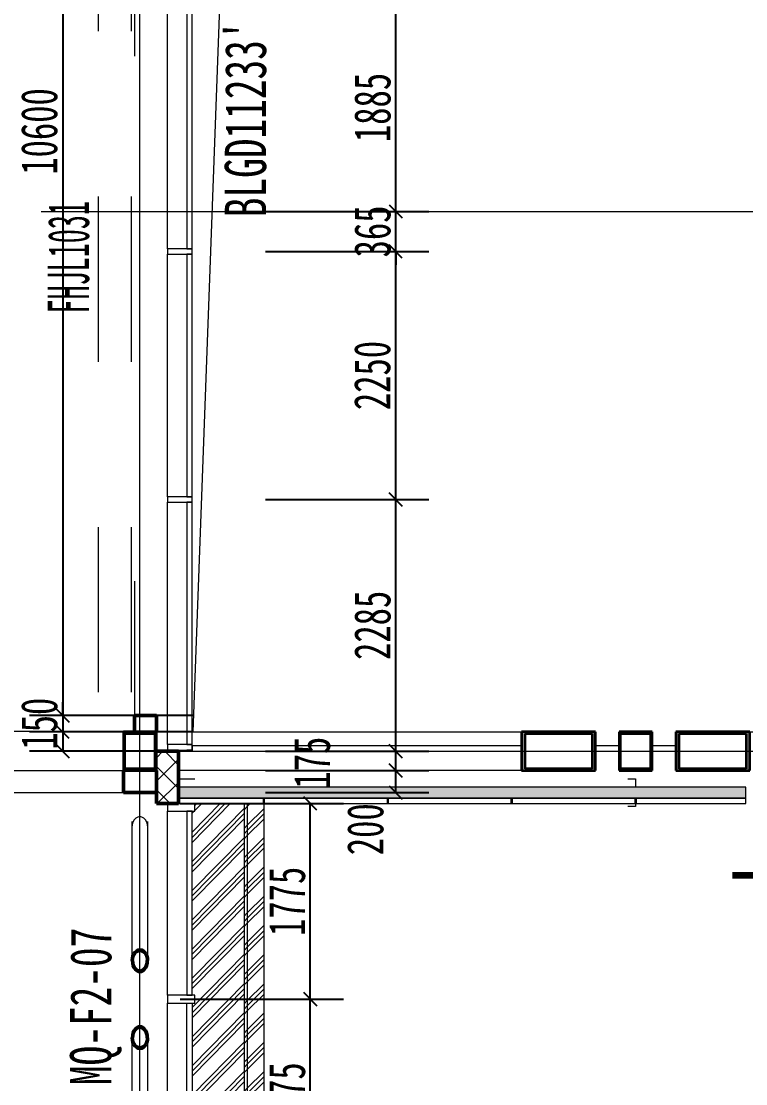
# Model space of a CAD drawing. Header units: millimetres. Extents: x 124696 to 347024, y 412631 to 564609.
# Drawn here: x 189094 to 195671, y 520834 to 530477 of the extents above; entities that cross this region are included whole.
import ezdxf

# ---------------------------------------------------------------- set-up
doc = ezdxf.new("R2010")
doc.units = ezdxf.units.MM
doc.header["$LTSCALE"] = 1500
doc.header["$MEASUREMENT"] = 0
for name, pattern in [('二层平面图$0$Aligning Line', [6.35, 3.175, -3.175]), ('二层平面图$0$IMPORT-216002', [3, 2, -1]), ('二层平面图$0$划线', [6.35, 3.175, -3.175]), ('二层平面图$0$划线 1mm', [2, 1, -1]), ('二层平面图$0$轴网线_12_3_3_3 mm', [21, 12, -3, 3, -3])]:
    doc.linetypes.add(name, pattern=pattern)
doc.layers.add('0-建筑底图', color=7, linetype='Continuous')
for name, color, linetype, lineweight in [('二层平面图$0$0-1', 7, 'Continuous', 5), ('二层平面图$0$A-DOOR', 51, 'Continuous', 9), ('二层平面图$0$A-DOOR-3', 51, '二层平面图$0$划线', 9), ('二层平面图$0$A-DOOR-4', 51, '二层平面图$0$划线 1mm', 9), ('二层平面图$0$A-DOOR-IDEN', 53, 'Continuous', 15), ('二层平面图$0$A-LINE', 7, 'Continuous', 9), ('二层平面图$0$A-LINE-1', 7, '二层平面图$0$IMPORT-216002', 9), ('二层平面图$0$A-LINE-4', 7, '二层平面图$0$Aligning Line', 100), ('二层平面图$0$A-WALL-1', 10, 'Continuous', 50), ('二层平面图$0$A-WALL-2', 170, 'Continuous', 20), ('二层平面图$0$A-WALL-CURT-PANEL-2', 7, 'Continuous', 9), ('二层平面图$0$A-WALL-CURT-PANEL-3', 140, 'Continuous', 9), ('二层平面图$0$A-WALL-CURT-STILE-2', 7, 'Continuous', 9), ('二层平面图$0$A-WALL-CURT-STILE-3', 7, 'Continuous', 9), ('二层平面图$0$ANNO-DIMS', 3, 'Continuous', 15), ('二层平面图$0$ANNO-DOTE-1', 10, '二层平面图$0$轴网线_12_3_3_3 mm', 15), ('二层平面图$0$FLOR-PATT', 99, 'Continuous', 9), ('二层平面图$0$S-BEAM', 4, 'Continuous', 9), ('二层平面图$0$S-BEAM-1', 7, 'Continuous', 9), ('二层平面图$0$S-BEAM-2', 130, 'Continuous', 35), ('二层平面图$0$S-COLU', 7, 'Continuous', 9), ('二层平面图$0$S-COLU-2', 130, 'Continuous', 35), ('二层平面图$0$WALL-1', 40, 'Continuous', 9), ('二层平面图$0$WALL-HATCH', 252, 'Continuous', 9), ('二层平面图$0$WALL-IDEN', 233, 'Continuous', 15)]:
    doc.layers.add(name, color=color, linetype=linetype, lineweight=lineweight)
doc.styles.add('二层平面图$0$黑体', font='simhei.ttf', dxfattribs={"width": 0.7, "height": 375})
doc.styles.add('二层平面图$0$黑体_5', font='simhei.ttf', dxfattribs={"width": 0.7, "height": 330})
doc.styles.add('二层平面图$0$黑体_6', font='simhei.ttf', dxfattribs={"width": 0.5, "height": 375})
doc.dimstyles.new('二层平面图$0$直线_2_2mm_黑体_引线_文字在上', dxfattribs={"dimscale": 304.8, "dimtxt": 412.811453, "dimasz": 0.393701, "dimexe": 0.984252, "dimexo": 0.0625, "dimgap": 0.147638, "dimtad": 1, "dimdec": 0, "dimzin": 0, "dimdsep": 46, "dimtxsty": '二层平面图$0$黑体_5', "dimblk1": '二层平面图$0$_Oblique', "dimblk2": '二层平面图$0$_Oblique', "dimsah": 1, "dimcen": 0.09, "dimazin": 0, "dimtfac": 1, "dimtdec": 4, "dimtix": 1, "dimtmove": 0, "dimatfit": 3, "dimfxl": 3.937008, "dimfxlon": 1, "dimtvp": 1, "dimtolj": 1, "dimtzin": 0, "dimarcsym": 2})
doc.dimstyles.new('二层平面图$0$直线_2_2mm_黑体_引线_文字在上_2', dxfattribs={"dimscale": 304.8, "dimtxt": 412.811453, "dimasz": 0.393701, "dimexe": 0.984252, "dimexo": 0.0625, "dimgap": 0.147638, "dimtad": 1, "dimdec": 0, "dimzin": 0, "dimdsep": 46, "dimtxsty": '二层平面图$0$黑体_5', "dimblk1": '二层平面图$0$_Oblique', "dimblk2": '二层平面图$0$_Oblique', "dimsah": 1, "dimcen": 0.09, "dimazin": 0, "dimtfac": 1, "dimtdec": 4, "dimtix": 1, "dimtmove": 2, "dimatfit": 3, "dimfxl": 3.937008, "dimfxlon": 1, "dimtvp": 1, "dimtolj": 1, "dimtzin": 0, "dimarcsym": 2})
pattern_1 = [(45, (0, 0), (-132.5825, 132.5825), []), (45, (46.88, 0), (0, 265.16504), []), (45, (-46.88, 0), (0, 265.16504), [])]

# ---------------------------------------------------------------- blocks, each defined once
blk = doc.blocks.new('二层平面图$0$S-梁-钢-箱形1 - _-300x350x14x14-V53-104-2F')
at = {"layer": '二层平面图$0$S-BEAM-1'}
h = blk.add_hatch(color=256, dxfattribs=at)
h.paths.add_polyline_path([(49135.4, 67325), (49135.4, 67675), (48464.6, 67675), (48464.6, 67325), (48619.8, 67325)])
h.paths.add_polyline_path([(48495.9, 67339), (48495.9, 67661), (49104.1, 67661), (49104.1, 67339), (48619.8, 67339)])
for p, q in [((45475, 67675), (48464.6, 67675)), ((48464.6, 67325), (45350, 67325))]:
    blk.add_line(p, q, dxfattribs=at)
at = {"layer": '二层平面图$0$S-BEAM-2'}
for p, q in [((49135.4, 67675), (48464.6, 67675)), ((48464.6, 67675), (48464.6, 67325)), ((48495.9, 67339), (48495.9, 67661)), ((48495.9, 67661), (49104.1, 67661)), ((49104.1, 67661), (49104.1, 67339)), ((49135.4, 67325), (49135.4, 67675)), ((48464.6, 67325), (49135.4, 67325)), ((49104.1, 67339), (48495.9, 67339))]:
    blk.add_line(p, q, dxfattribs=at)
blk = doc.blocks.new('二层平面图$0$S-梁-钢-箱形1 - _-300x350x14x14-V54-104-2F')
at = {"layer": '二层平面图$0$S-BEAM-1'}
h = blk.add_hatch(color=256, dxfattribs=at)
h.paths.add_polyline_path([(49864.6, 67325), (50535.4, 67325), (50535.4, 67675), (49864.6, 67675), (49864.6, 67488.6)])
h.paths.add_polyline_path([(50504.1, 67339), (49895.9, 67339), (49895.9, 67661), (50504.1, 67661)])
blk.add_line((50535.4, 67675), (50729.4, 67675), dxfattribs=at)
at = {"layer": '二层平面图$0$S-BEAM-2'}
for p, q in [((50535.4, 67675), (49864.6, 67675)), ((49864.6, 67675), (49864.6, 67325)), ((49895.9, 67339), (49895.9, 67661)), ((49895.9, 67661), (50504.1, 67661)), ((50504.1, 67661), (50504.1, 67339)), ((50535.4, 67325), (50535.4, 67675)), ((49864.6, 67325), (50535.4, 67325)), ((50504.1, 67339), (49895.9, 67339))]:
    blk.add_line(p, q, dxfattribs=at)
blk = doc.blocks.new('二层平面图$0$S-柱-钢-矩形管 - _-300x350x14x14-1974236-104-2F')
at = {"layer": '二层平面图$0$S-COLU'}
h = blk.add_hatch(color=256, dxfattribs=at)
h.paths.add_polyline_path([(-150, -175), (150, -175), (150, 175), (-150, 175), (-150, 148)])
h.paths.add_polyline_path([(-136, -161), (-136, 161), (136, 161), (136, -161)])
at = {"layer": '二层平面图$0$S-COLU-2'}
for p, q in [((150, 175), (-150, 175)), ((-150, 175), (-150, -175)), ((-136, -161), (-136, 161)), ((-136, 161), (136, 161)), ((136, 161), (136, -161)), ((150, -175), (150, 175)), ((-150, -175), (150, -175)), ((136, -161), (-136, -161))]:
    blk.add_line(p, q, dxfattribs=at)
blk = doc.blocks.new('二层平面图$0$S-梁-钢-圆管 - P-146x10-V74-104-2F')
at = {"layer": '二层平面图$0$S-BEAM-2'}
h = blk.add_hatch(color=256, dxfattribs=at)
h.paths.add_polyline_path([(45000, 64796.8), (45016.2, 64799.4), (45031.7, 64807), (45045.5, 64819.3), (45057.1, 64835.6), (45065.8, 64855.2), (45071.2, 64877), (45073, 64900), (45071.2, 64923), (45065.8, 64944.8), (45057.1, 64964.4), (45045.5, 64980.7), (45031.7, 64993), (45016.2, 65000.6), (45000, 65003.2), (44983.8, 65000.6), (44968.3, 64993), (44954.5, 64980.7), (44942.9, 64964.4), (44934.2, 64944.8), (44928.8, 64923), (44927, 64900), (44928.8, 64877), (44934.2, 64855.2), (44942.9, 64835.6), (44954.5, 64819.3), (44968.3, 64807), (44983.8, 64799.4)])
h.paths.add_polyline_path([(45000, 64810.9), (44986, 64813.1), (44972.7, 64819.7), (44960.7, 64830.3), (44950.7, 64844.4), (44943.2, 64861.3), (44938.6, 64880.2), (44937, 64900), (44938.6, 64919.8), (44943.2, 64938.7), (44950.7, 64955.6), (44960.7, 64969.7), (44972.7, 64980.3), (44986, 64986.9), (45000, 64989.1), (45014, 64986.9), (45027.3, 64980.3), (45039.3, 64969.7), (45049.3, 64955.6), (45056.8, 64938.7), (45061.4, 64919.8), (45063, 64900), (45061.4, 64880.2), (45056.8, 64861.3), (45049.3, 64844.4), (45039.3, 64830.3), (45027.3, 64819.7), (45014, 64813.1)])
at = {"layer": '二层平面图$0$S-BEAM-1'}
for p, q in [((44927, 64900), (44927, 63639.1)), ((45073, 63639.1), (45073, 64900))]:
    blk.add_line(p, q, dxfattribs=at)
at = {"layer": '二层平面图$0$S-BEAM-2', "flags": 128}
for points in [[(45073, 64900), (45071.2, 64923), (45065.8, 64944.8), (45057.1, 64964.4), (45045.5, 64980.7), (45031.7, 64993), (45016.2, 65000.6), (45000, 65003.2), (44983.8, 65000.6), (44968.3, 64993), (44954.5, 64980.7), (44942.9, 64964.4), (44934.2, 64944.8), (44928.8, 64923), (44927, 64900)], [(45073, 64900), (45071.2, 64877), (45065.8, 64855.2), (45057.1, 64835.6), (45045.5, 64819.3), (45031.7, 64807), (45016.2, 64799.4), (45000, 64796.8), (44983.8, 64799.4), (44968.3, 64807), (44954.5, 64819.3), (44942.9, 64835.6), (44934.2, 64855.2), (44928.8, 64877), (44927, 64900)], [(45063, 64900), (45061.4, 64919.8), (45056.8, 64938.7), (45049.3, 64955.6), (45039.3, 64969.7), (45027.3, 64980.3), (45014, 64986.9), (45000, 64989.1), (44986, 64986.9), (44972.7, 64980.3), (44960.7, 64969.7), (44950.7, 64955.6), (44943.2, 64938.7), (44938.6, 64919.8), (44937, 64900)], [(45063, 64900), (45061.4, 64880.2), (45056.8, 64861.3), (45049.3, 64844.4), (45039.3, 64830.3), (45027.3, 64819.7), (45014, 64813.1), (45000, 64810.9), (44986, 64813.1), (44972.7, 64819.7), (44960.7, 64830.3), (44950.7, 64844.4), (44943.2, 64861.3), (44938.6, 64880.2), (44937, 64900)]]:
    blk.add_lwpolyline(points, dxfattribs=at)
blk = doc.blocks.new('二层平面图$0$S-梁-钢-圆管 - P-146x10-V75-104-2F')
at = {"layer": '二层平面图$0$S-BEAM-2'}
h = blk.add_hatch(color=256, dxfattribs=at)
h.paths.add_polyline_path([(45000, 65496.8), (45016.2, 65499.4), (45031.7, 65507), (45045.5, 65519.3), (45057.1, 65535.6), (45065.8, 65555.2), (45071.2, 65577), (45072.8, 65602.3), (45071.2, 65623), (45065.8, 65644.8), (45057.1, 65664.4), (45045.5, 65680.7), (45031.7, 65693), (45016.2, 65700.6), (45000, 65703.2), (44983.8, 65700.6), (44968.3, 65693), (44954.5, 65680.7), (44942.9, 65664.4), (44934.2, 65644.8), (44928.8, 65623), (44927, 65600), (44928.8, 65577), (44934.2, 65555.2), (44942.9, 65535.6), (44954.5, 65519.3), (44968.3, 65507), (44983.8, 65499.4)])
h.paths.add_polyline_path([(45000, 65510.9), (44986, 65513.1), (44972.7, 65519.7), (44960.7, 65530.3), (44950.7, 65544.4), (44943.2, 65561.3), (44938.6, 65580.2), (44937.2, 65602.3), (44938.6, 65619.8), (44943.2, 65638.7), (44950.7, 65655.6), (44960.7, 65669.7), (44972.7, 65680.3), (44986, 65686.9), (45000, 65689.1), (45014, 65686.9), (45027.3, 65680.3), (45039.3, 65669.7), (45049.3, 65655.6), (45056.8, 65638.7), (45061.4, 65619.8), (45063, 65600), (45061.4, 65580.2), (45056.8, 65561.3), (45049.3, 65544.4), (45039.3, 65530.3), (45027.3, 65519.7), (45014, 65513.1)])
at = {"layer": '二层平面图$0$S-BEAM-1'}
for p, q in [((44927, 66860.9), (44927, 65600)), ((45073, 65600), (45073, 66860.9))]:
    blk.add_line(p, q, dxfattribs=at)
at = {"layer": '二层平面图$0$S-BEAM-2', "flags": 128}
for points in [[(44927, 65600), (44928.8, 65623), (44934.2, 65644.8), (44942.9, 65664.4), (44954.5, 65680.7), (44968.3, 65693), (44983.8, 65700.6), (45000, 65703.2), (45016.2, 65700.6), (45031.7, 65693), (45045.5, 65680.7), (45057.1, 65664.4), (45065.8, 65644.8), (45071.2, 65623), (45073, 65600)], [(44937, 65600), (44938.6, 65619.8), (44943.2, 65638.7), (44950.7, 65655.6), (44960.7, 65669.7), (44972.7, 65680.3), (44986, 65686.9), (45000, 65689.1), (45014, 65686.9), (45027.3, 65680.3), (45039.3, 65669.7), (45049.3, 65655.6), (45056.8, 65638.7), (45061.4, 65619.8), (45063, 65600)], [(44927, 65600), (44928.8, 65577), (44934.2, 65555.2), (44942.9, 65535.6), (44954.5, 65519.3), (44968.3, 65507), (44983.8, 65499.4), (45000, 65496.8), (45016.2, 65499.4), (45031.7, 65507), (45045.5, 65519.3), (45057.1, 65535.6), (45065.8, 65555.2), (45071.2, 65577), (45073, 65600)], [(44937, 65600), (44938.6, 65580.2), (44943.2, 65561.3), (44950.7, 65544.4), (44960.7, 65530.3), (44972.7, 65519.7), (44986, 65513.1), (45000, 65510.9), (45014, 65513.1), (45027.3, 65519.7), (45039.3, 65530.3), (45049.3, 65544.4), (45056.8, 65561.3), (45061.4, 65580.2), (45063, 65600)]]:
    blk.add_lwpolyline(points, dxfattribs=at)
blk = doc.blocks.new('二层平面图$0$SHS-Structure-Center_rvt-1-104-2F')
at = {"layer": '二层平面图$0$S-BEAM'}
for name in ['二层平面图$0$S-梁-钢-箱形1 - _-300x350x14x14-V53-104-2F', '二层平面图$0$S-梁-钢-箱形1 - _-300x350x14x14-V54-104-2F', '二层平面图$0$S-梁-钢-圆管 - P-146x10-V75-104-2F', '二层平面图$0$S-梁-钢-圆管 - P-146x10-V74-104-2F']:
    blk.add_blockref(name, (0, 0), dxfattribs=at)
at = {"layer": '二层平面图$0$S-COLU'}
for p in [(45000, 67500), (49500, 67500)]:
    blk.add_blockref('二层平面图$0$S-柱-钢-矩形管 - _-300x350x14x14-1974236-104-2F', p, dxfattribs=at)
blk = doc.blocks.new('二层平面图$0$楼板 斜檐口 - 楼板 斜檐口-3571289-104-2F')
at = {"layer": '二层平面图$0$FLOR-PATT'}
h = blk.add_hatch(dxfattribs=at)
h.set_pattern_fill('FP_94', color=256, style=0, pattern_type=2)
h.set_pattern_definition([(45.634, (1928.76, 0), (-129.6791, 132.58266), []), (45.634, (1974.6, 0), (0.0011, 265.16503), []), (45.634, (1882.9, 0), (0.0011, 265.16503), [])])
h.paths.add_polyline_path([(45945, 63475), (45945, 67025), (45500, 67025), (45500, 66955), (45475, 66955), (45475, 65285), (45500, 65285), (45500, 65215), (45475, 65215), (45475, 63545), (45500, 63545), (45500, 63475), (45858.6, 63475)])
h = blk.add_hatch(dxfattribs=at)
h.set_pattern_fill('FP_47', color=256, style=0, pattern_type=2)
h.set_pattern_definition(pattern_1)
h.paths.add_polyline_path([(45945, 63475), (45975, 63475), (45975, 67025), (45945, 67025), (45945, 63715.9)])
h = blk.add_hatch(dxfattribs=at)
h.set_pattern_fill('FP_47', color=256, style=0, pattern_type=2)
h.set_pattern_definition(pattern_1)
h.paths.add_polyline_path([(45975, 63475), (46125, 63475), (46125, 67025), (45975, 67025), (45975, 63715.9)])
at = {"layer": '二层平面图$0$A-LINE'}
for p, q in [((45945, 67025), (45945, 63475)), ((45975, 67025), (45975, 63475)), ((46125, 67025), (46125, 63475))]:
    blk.add_line(p, q, dxfattribs=at)
blk = doc.blocks.new('二层平面图$0$系统嵌板 - 00S-玻璃-12648791-104-2F')
at = {"layer": '二层平面图$0$A-WALL-CURT-PANEL-3'}
for p, q in [((5, 0), (-5, 0)), ((-5, 0), (-5, -50)), ((5, -50), (5, 0)), ((-5, -50), (5, -50))]:
    blk.add_line(p, q, dxfattribs=at)
blk = doc.blocks.new('二层平面图$0$系统嵌板 - 00S-玻璃-12648530-104-2F')
at = {"layer": '二层平面图$0$A-WALL-CURT-PANEL-3'}
for p, q in [((1100, 0), (-1100, 0)), ((-1100, 0), (-1100, -50)), ((1100, -50), (1100, 0)), ((-1100, -50), (1100, -50))]:
    blk.add_line(p, q, dxfattribs=at)
blk = doc.blocks.new('二层平面图$0$矩形竖梃 - 幕墙龙骨_50_225_隐框-V126-104-2F')
at = {"layer": '二层平面图$0$A-WALL-CURT-STILE-2'}
blk.add_line((45250, 74310), (45250, 76510), dxfattribs=at)
blk = doc.blocks.new('二层平面图$0$矩形竖梃 - 幕墙龙骨_50_225_隐框-12648382-104-2F')
at = {"layer": '二层平面图$0$A-WALL-CURT-STILE-3'}
for p, q in [((-25, 225), (25, 225)), ((-25, 0), (-25, 225)), ((25, 225), (25, 0)), ((25, 0), (-25, 0))]:
    blk.add_line(p, q, dxfattribs=at)
blk = doc.blocks.new('二层平面图$0$矩形竖梃 - 幕墙龙骨_70_250-11870956-104-2F')
at = {"layer": '二层平面图$0$A-WALL-CURT-STILE-3'}
for p, q in [((0, 225), (-70, 225)), ((-70, 225), (-70, -25)), ((0, -25), (0, 225)), ((-70, -25), (0, -25))]:
    blk.add_line(p, q, dxfattribs=at)
blk = doc.blocks.new('二层平面图$0$A-侧装双轨防火卷帘 - FHJL1031-11789687-104-2F')
at = {"layer": '二层平面图$0$A-DOOR-3'}
for p, q in [((-5445, -100), (5445, -100)), ((5445, -100), (5445, -1200))]:
    blk.add_line(p, q, dxfattribs=at)
at = {"layer": '二层平面图$0$A-DOOR-4'}
for p, q in [((-5410, -130), (5410, -130)), ((-5410, -430), (5410, -430))]:
    blk.add_line(p, q, dxfattribs=at)
blk = doc.blocks.new('二层平面图$0$矩形竖梃 - 幕墙龙骨_70_250-13027972-104-2F')
at = {"layer": '二层平面图$0$A-WALL-CURT-STILE-2'}
for p, q in [((49430, 35750), (49500, 35750)), ((49500, 35750), (49500, 35675)), ((49500, 35500), (49430, 35500)), ((49500, 35525), (49500, 35500))]:
    blk.add_line(p, q, dxfattribs=at)
blk = doc.blocks.new('二层平面图$0$系统嵌板 - 白色艾特板-12476914-104-2F')
at = {"layer": '二层平面图$0$A-WALL-CURT-PANEL-3'}
for p, q in [((435.5, 50), (-335.5, 50)), ((-335.5, 50), (-335.5, 0)), ((-335.5, 0), (435.5, 0)), ((435.5, 0), (435.5, 50))]:
    blk.add_line(p, q, dxfattribs=at)
blk = doc.blocks.new('二层平面图$0$系统嵌板 - 白色艾特板-11633968-104-2F')
at = {"layer": '二层平面图$0$A-WALL-CURT-PANEL-3'}
for p, q in [((558.5, 50), (-558.5, 50)), ((-558.5, 50), (-558.5, 0)), ((-558.5, 0), (558.5, 0)), ((558.5, 0), (558.5, 50))]:
    blk.add_line(p, q, dxfattribs=at)
blk = doc.blocks.new('二层平面图$0$系统嵌板 - 白色艾特板-11633969-104-2F')
at = {"layer": '二层平面图$0$A-WALL-CURT-PANEL-3'}
for p, q in [((558.5, 50), (-558.5, 50)), ((-558.5, 50), (-558.5, 0)), ((-558.5, 0), (558.5, 0)), ((558.5, 0), (558.5, 50))]:
    blk.add_line(p, q, dxfattribs=at)
blk = doc.blocks.new('二层平面图$0$系统嵌板 - 白色艾特板-11633970-104-2F')
at = {"layer": '二层平面图$0$A-WALL-CURT-PANEL-3'}
for p, q in [((558.5, 50), (-558.5, 50)), ((-558.5, 50), (-558.5, 0)), ((-558.5, 0), (558.5, 0)), ((558.5, 0), (558.5, 50))]:
    blk.add_line(p, q, dxfattribs=at)
blk = doc.blocks.new('二层平面图$0$系统嵌板 - 白色艾特板-11633971-104-2F')
at = {"layer": '二层平面图$0$A-WALL-CURT-PANEL-3'}
for p, q in [((437, 50), (-558.5, 50)), ((-558.5, 50), (-558.5, 0)), ((-558.5, 0), (437, 0)), ((437, 0), (437, 50))]:
    blk.add_line(p, q, dxfattribs=at)
blk = doc.blocks.new('二层平面图$0$矩形竖梃 - 8 x 50 mm 蜂窝铝板幕墙开缝-11491675-104-2F')
at = {"layer": '二层平面图$0$A-WALL-CURT-STILE-3'}
for p, q in [((-4, 0), (4, 0)), ((-4, -50), (-4, 0)), ((4, 0), (4, -50)), ((4, -50), (-4, -50))]:
    blk.add_line(p, q, dxfattribs=at)
blk = doc.blocks.new('二层平面图$0$矩形竖梃 - 8 x 50 mm 蜂窝铝板幕墙开缝-11491676-104-2F')
at = {"layer": '二层平面图$0$A-WALL-CURT-STILE-3'}
for p, q in [((-4, 0), (4, 0)), ((-4, -50), (-4, 0)), ((4, 0), (4, -50)), ((4, -50), (-4, -50))]:
    blk.add_line(p, q, dxfattribs=at)
blk = doc.blocks.new('二层平面图$0$矩形竖梃 - 8 x 50 mm 蜂窝铝板幕墙开缝-11491671-104-2F')
at = {"layer": '二层平面图$0$A-WALL-CURT-STILE-3'}
for p, q in [((-4, 0), (4, 0)), ((-4, -50), (-4, 0)), ((4, 0), (4, -50)), ((4, -50), (-4, -50))]:
    blk.add_line(p, q, dxfattribs=at)
blk = doc.blocks.new('二层平面图$0$矩形竖梃 - 8 x 50 mm 蜂窝铝板幕墙开缝-11491672-104-2F')
at = {"layer": '二层平面图$0$A-WALL-CURT-STILE-3'}
for p, q in [((-4, 0), (4, 0)), ((-4, -50), (-4, 0)), ((4, 0), (4, -50)), ((4, -50), (-4, -50))]:
    blk.add_line(p, q, dxfattribs=at)
blk = doc.blocks.new('二层平面图$0$系统嵌板 - 00S-玻璃-12648772-104-2F')
at = {"layer": '二层平面图$0$A-WALL-CURT-PANEL-3'}
for p, q in [((835, 0), (-835, 0)), ((-835, 0), (-835, -50)), ((835, -50), (835, 0)), ((-835, -50), (835, -50))]:
    blk.add_line(p, q, dxfattribs=at)
blk = doc.blocks.new('二层平面图$0$系统嵌板 - 00S-玻璃-V665-104-2F')
at = {"layer": '二层平面图$0$A-WALL-CURT-PANEL-3'}
for p, q in [((-835, 0), (835, 0)), ((-835, -50), (-835, 0)), ((835, -50), (-835, -50)), ((835, -50), (835, 0))]:
    blk.add_line(p, q, dxfattribs=at)
blk = doc.blocks.new('二层平面图$0$矩形竖梃 - 幕墙龙骨_20_225_隐框-13172637-104-2F')
at = {"layer": '二层平面图$0$A-WALL-CURT-STILE-2'}
blk.add_line((45250, 65285), (45250, 66955), dxfattribs=at)
blk = doc.blocks.new('二层平面图$0$矩形竖梃 - 幕墙龙骨_70_250-12692677-104-2F')
at = {"layer": '二层平面图$0$A-WALL-CURT-STILE-3'}
for p, q in [((-35, 225), (35, 225)), ((-35, -25), (-35, 225)), ((35, 225), (35, -25)), ((35, -25), (-35, -25))]:
    blk.add_line(p, q, dxfattribs=at)
blk = doc.blocks.new('二层平面图$0$内嵌石膏板幕墙 - D-12263673-104-2F')
at = {"layer": '二层平面图$0$WALL-1'}
for p, q in [((48464.6, 67550), (45475, 67550)), ((45475, 67550), (45475, 67500)), ((48464.6, 67500), (48464.6, 67550)), ((49350, 67550), (49135.4, 67550)), ((49135.4, 67550), (49135.4, 67500)), ((49864.6, 67550), (49650, 67550)), ((49864.6, 67500), (49864.6, 67550)), ((45475, 67500), (48464.6, 67500)), ((49135.4, 67500), (49350, 67500)), ((49650, 67500), (49864.6, 67500))]:
    blk.add_line(p, q, dxfattribs=at)
blk = doc.blocks.new('二层平面图$0$矩形竖梃 - 幕墙龙骨_70_250-13027976-104-2F')
at = {"layer": '二层平面图$0$A-WALL-CURT-STILE-2'}
for p in [(45350, 67250), (45360, 67175)]:
    blk.add_line(p, (45360, 67250), dxfattribs=at)
blk = doc.blocks.new('二层平面图$0$矩形竖梃 - 幕墙龙骨_70_250-13027977-104-2F')
at = {"layer": '二层平面图$0$A-WALL-CURT-STILE-2'}
for q in [(45500, 67250), (45360, 67175)]:
    blk.add_line((45360, 67250), q, dxfattribs=at)
blk = doc.blocks.new('二层平面图$0$矩形竖梃 - 幕墙龙骨_50_225_隐框-12648790-104-2F')
at = {"layer": '二层平面图$0$A-WALL-CURT-STILE-2'}
for p, q in [((45250, 67500), (45250, 67510)), ((45425, 67500), (45350, 67500))]:
    blk.add_line(p, q, dxfattribs=at)
blk = doc.blocks.new('二层平面图$0$_Oblique')
at = {"color": 0, "linetype": 'ByBlock', "lineweight": -2}
blk.add_line((-0.5, -0.5), (0.5, 0.5), dxfattribs=at)
blk = doc.blocks.new('*D2541')
at = {"layer": '二层平面图$0$ANNO-DIMS', "color": 0, "lineweight": -2, "transparency": 16777216}
for p, q in [((45365.9, 65250), (46846.8, 65250)), ((46546.8, 63475), (46546.8, 65250)), ((45365.9, 63475), (46846.8, 63475))]:
    blk.add_line(p, q, dxfattribs=at)
at = {"layer": '二层平面图$0$ANNO-DIMS', "color": 0, "lineweight": -2, "transparency": 16777216, "xscale": 120, "yscale": 120, "zscale": 120}
for p, rotation in [((46546.8, 65250), 90), ((46546.8, 63475), 270)]:
    blk.add_blockref('二层平面图$0$_Oblique', p, dxfattribs=dict(at, rotation=rotation))
at = {"layer": '二层平面图$0$ANNO-DIMS', "color": 0, "transparency": 16777216, "insert": (46336.8, 64362.5), "char_height": 330, "width": 806.422, "attachment_point": 5, "rotation": 90, "style": '二层平面图$0$黑体_5'}
blk.add_mtext('\\A1;1775', dxfattribs=at)
blk = doc.blocks.new('*D2569')
at = {"layer": '二层平面图$0$ANNO-DIMS', "color": 0, "lineweight": -2, "transparency": 16777216}
for p, q in [((45365.9, 67025), (46846.8, 67025)), ((46546.8, 65250), (46546.8, 67025)), ((45365.9, 65250), (46846.8, 65250))]:
    blk.add_line(p, q, dxfattribs=at)
at = {"layer": '二层平面图$0$ANNO-DIMS', "color": 0, "lineweight": -2, "transparency": 16777216, "xscale": 120, "yscale": 120, "zscale": 120}
for p, rotation in [((46546.8, 67025), 90), ((46546.8, 65250), 270)]:
    blk.add_blockref('二层平面图$0$_Oblique', p, dxfattribs=dict(at, rotation=rotation))
at = {"layer": '二层平面图$0$ANNO-DIMS', "color": 0, "transparency": 16777216, "insert": (46336.8, 66137.5), "char_height": 330, "width": 806.422, "attachment_point": 5, "rotation": 90, "style": '二层平面图$0$黑体_5'}
blk.add_mtext('\\A1;1775', dxfattribs=at)
blk = doc.blocks.new('*D2570')
at = {"layer": '二层平面图$0$ANNO-DIMS', "color": 0, "lineweight": -2, "transparency": 16777216}
for p, q in [((46141, 67325), (47621.9, 67325)), ((47321.9, 67125), (47321.9, 67325)), ((46141, 67125), (47621.9, 67125))]:
    blk.add_line(p, q, dxfattribs=at)
at = {"layer": '二层平面图$0$ANNO-DIMS', "color": 0, "lineweight": -2, "transparency": 16777216, "xscale": 120, "yscale": 120, "zscale": 120}
for p, rotation in [((47321.9, 67325), 90), ((47321.9, 67125), 270)]:
    blk.add_blockref('二层平面图$0$_Oblique', p, dxfattribs=dict(at, rotation=rotation))
at = {"layer": '二层平面图$0$ANNO-DIMS', "color": 0, "transparency": 16777216, "insert": (46879.7, 66556.4), "char_height": 330, "width": 604.817, "attachment_point": 1, "rotation": 90, "line_spacing_factor": 0.872751, "style": '二层平面图$0$黑体_5'}
blk.add_mtext('\\A1;200', dxfattribs=at)
blk = doc.blocks.new('*D2571')
at = {"layer": '二层平面图$0$ANNO-DIMS', "color": 0, "lineweight": -2, "transparency": 16777216}
for p, q in [((46141, 67500), (47621.9, 67500)), ((47321.9, 67325), (47321.9, 67500)), ((46141, 67325), (47621.9, 67325))]:
    blk.add_line(p, q, dxfattribs=at)
at = {"layer": '二层平面图$0$ANNO-DIMS', "color": 0, "lineweight": -2, "transparency": 16777216, "xscale": 120, "yscale": 120, "zscale": 120}
for p, rotation in [((47321.9, 67500), 90), ((47321.9, 67325), 270)]:
    blk.add_blockref('二层平面图$0$_Oblique', p, dxfattribs=dict(at, rotation=rotation))
at = {"layer": '二层平面图$0$ANNO-DIMS', "color": 0, "transparency": 16777216, "insert": (46396, 67160.5), "char_height": 330, "width": 604.817, "attachment_point": 1, "rotation": 90, "line_spacing_factor": 0.872751, "style": '二层平面图$0$黑体_5'}
blk.add_mtext('\\A1;175', dxfattribs=at)
blk = doc.blocks.new('*D2572')
at = {"layer": '二层平面图$0$ANNO-DIMS', "color": 0, "lineweight": -2, "transparency": 16777216}
for p, q in [((46141, 69785), (47621.9, 69785)), ((47321.9, 67500), (47321.9, 69785)), ((46141, 67500), (47621.9, 67500))]:
    blk.add_line(p, q, dxfattribs=at)
at = {"layer": '二层平面图$0$ANNO-DIMS', "color": 0, "lineweight": -2, "transparency": 16777216, "xscale": 120, "yscale": 120, "zscale": 120}
for p, rotation in [((47321.9, 69785), 90), ((47321.9, 67500), 270)]:
    blk.add_blockref('二层平面图$0$_Oblique', p, dxfattribs=dict(at, rotation=rotation))
at = {"layer": '二层平面图$0$ANNO-DIMS', "color": 0, "transparency": 16777216, "insert": (47111.9, 68642.5), "char_height": 330, "width": 806.422, "attachment_point": 5, "rotation": 90, "style": '二层平面图$0$黑体_5'}
blk.add_mtext('\\A1;2285', dxfattribs=at)
blk = doc.blocks.new('*D2573')
at = {"layer": '二层平面图$0$ANNO-DIMS', "color": 0, "lineweight": -2, "transparency": 16777216}
for p, q in [((46141, 72035), (47621.9, 72035)), ((47321.9, 69785), (47321.9, 72035)), ((46141, 69785), (47621.9, 69785))]:
    blk.add_line(p, q, dxfattribs=at)
at = {"layer": '二层平面图$0$ANNO-DIMS', "color": 0, "lineweight": -2, "transparency": 16777216, "xscale": 120, "yscale": 120, "zscale": 120}
for p, rotation in [((47321.9, 72035), 90), ((47321.9, 69785), 270)]:
    blk.add_blockref('二层平面图$0$_Oblique', p, dxfattribs=dict(at, rotation=rotation))
at = {"layer": '二层平面图$0$ANNO-DIMS', "color": 0, "transparency": 16777216, "insert": (47110.1, 70910), "char_height": 330, "width": 806.422, "attachment_point": 5, "rotation": 90, "style": '二层平面图$0$黑体_5'}
blk.add_mtext('\\A1;2250', dxfattribs=at)
blk = doc.blocks.new('*D2574')
at = {"layer": '二层平面图$0$ANNO-DIMS', "color": 0, "lineweight": -2, "transparency": 16777216}
for p, q in [((47321.9, 72400), (47321.9, 72520)), ((46141, 72400), (47621.9, 72400)), ((47321.9, 72035), (47321.9, 72400)), ((46141, 72035), (47621.9, 72035)), ((47321.9, 72035), (47321.9, 71915))]:
    blk.add_line(p, q, dxfattribs=at)
at = {"layer": '二层平面图$0$ANNO-DIMS', "color": 0, "lineweight": -2, "transparency": 16777216, "xscale": 120, "yscale": 120, "zscale": 120}
for p, rotation in [((47321.9, 72400), 270), ((47321.9, 72035), 90)]:
    blk.add_blockref('二层平面图$0$_Oblique', p, dxfattribs=dict(at, rotation=rotation))
at = {"layer": '二层平面图$0$ANNO-DIMS', "color": 0, "transparency": 16777216, "insert": (47111.9, 72217.5), "char_height": 330, "width": 604.817, "attachment_point": 5, "rotation": 90, "style": '二层平面图$0$黑体_5'}
blk.add_mtext('\\A1;365', dxfattribs=at)
blk = doc.blocks.new('*D2575')
at = {"layer": '二层平面图$0$ANNO-DIMS', "color": 0, "lineweight": -2, "transparency": 16777216}
for p, q in [((46141, 74285), (47621.9, 74285)), ((47321.9, 72400), (47321.9, 74285)), ((46141, 72400), (47621.9, 72400))]:
    blk.add_line(p, q, dxfattribs=at)
at = {"layer": '二层平面图$0$ANNO-DIMS', "color": 0, "lineweight": -2, "transparency": 16777216, "xscale": 120, "yscale": 120, "zscale": 120}
for p, rotation in [((47321.9, 74285), 90), ((47321.9, 72400), 270)]:
    blk.add_blockref('二层平面图$0$_Oblique', p, dxfattribs=dict(at, rotation=rotation))
at = {"layer": '二层平面图$0$ANNO-DIMS', "color": 0, "transparency": 16777216, "insert": (47111.9, 73342.5), "char_height": 330, "width": 806.422, "attachment_point": 5, "rotation": 90, "style": '二层平面图$0$黑体_5'}
blk.add_mtext('\\A1;1885', dxfattribs=at)
blk = doc.blocks.new('*D2528')
at = {"layer": '二层平面图$0$ANNO-DIMS', "color": 0, "lineweight": -2, "transparency": 16777216}
for p, q in [((45479.9, 78425), (43998.9, 78425)), ((44298.9, 78425), (44298.9, 67825)), ((45479.9, 67825), (43998.9, 67825))]:
    blk.add_line(p, q, dxfattribs=at)
at = {"layer": '二层平面图$0$ANNO-DIMS', "color": 0, "lineweight": -2, "transparency": 16777216, "xscale": 120, "yscale": 120, "zscale": 120}
for p, rotation in [((44298.9, 78425), 90), ((44298.9, 67825), 270)]:
    blk.add_blockref('二层平面图$0$_Oblique', p, dxfattribs=dict(at, rotation=rotation))
at = {"layer": '二层平面图$0$ANNO-DIMS', "color": 0, "transparency": 16777216, "insert": (44087.1, 73125), "char_height": 330, "width": 1008.028, "attachment_point": 5, "rotation": 90, "style": '二层平面图$0$黑体_5'}
blk.add_mtext('\\A1;10600', dxfattribs=at)
blk = doc.blocks.new('*D2529')
at = {"layer": '二层平面图$0$ANNO-DIMS', "color": 0, "lineweight": -2, "transparency": 16777216}
for p, q in [((44298.9, 67825), (44298.9, 67945)), ((45479.9, 67825), (43998.9, 67825)), ((44298.9, 67825), (44298.9, 67675)), ((45479.9, 67675), (43998.9, 67675)), ((44298.9, 67675), (44298.9, 67555))]:
    blk.add_line(p, q, dxfattribs=at)
at = {"layer": '二层平面图$0$ANNO-DIMS', "color": 0, "lineweight": -2, "transparency": 16777216, "xscale": 120, "yscale": 120, "zscale": 120}
for p, rotation in [((44298.9, 67825), 270), ((44298.9, 67675), 90)]:
    blk.add_blockref('二层平面图$0$_Oblique', p, dxfattribs=dict(at, rotation=rotation))
at = {"layer": '二层平面图$0$ANNO-DIMS', "color": 0, "transparency": 16777216, "insert": (44087.1, 67750), "char_height": 330, "width": 604.817, "attachment_point": 5, "rotation": 90, "style": '二层平面图$0$黑体_5'}
blk.add_mtext('\\A1;150', dxfattribs=at)
blk = doc.blocks.new('*D2530')
at = {"layer": '二层平面图$0$ANNO-DIMS', "color": 0, "lineweight": -2, "transparency": 16777216}
for p, q in [((45479.9, 67675), (43998.9, 67675)), ((44298.9, 67675), (44298.9, 67500)), ((45479.9, 67500), (43998.9, 67500))]:
    blk.add_line(p, q, dxfattribs=at)
at = {"layer": '二层平面图$0$ANNO-DIMS', "color": 0, "lineweight": -2, "transparency": 16777216, "xscale": 120, "yscale": 120, "zscale": 120}
for p, rotation in [((44298.9, 67675), 90), ((44298.9, 67500), 270)]:
    blk.add_blockref('二层平面图$0$_Oblique', p, dxfattribs=dict(at, rotation=rotation))
at = {"layer": '二层平面图$0$ANNO-DIMS', "color": 0, "transparency": 16777216, "insert": (43405.6, 67198.3), "char_height": 330, "width": 604.817, "attachment_point": 1, "rotation": 90, "line_spacing_factor": 0.872751, "style": '二层平面图$0$黑体_5'}
blk.add_mtext('\\A1;175', dxfattribs=at)
blk = doc.blocks.new('二层平面图')
at = {"layer": '二层平面图$0$WALL-HATCH'}
h = blk.add_hatch(dxfattribs=at)
h.set_pattern_fill('FP_1', color=8, style=0, pattern_type=2)
h.set_pattern_definition([(45, (0, 0), (-106.06602, 106.06602), []), (135, (0, 0), (-106.06602, -106.06602), [])])
h.paths.add_polyline_path([(45150, 67025), (45350, 67025), (45350, 67500), (45150, 67500), (45150, 67325)])
h = blk.add_hatch(dxfattribs=at)
h.set_pattern_fill('FP_126', color=8, angle=-113.578, style=0, pattern_type=2)
h.set_pattern_definition([(66.422, (31550.445, 67082.62), (0.21196, 152.88676), [26.213, -13.882, 69.19, -13.882, -42.855]), (66.422, (31550.445, 67082.62), (0.21196, 152.88676), [-123.167, 26.213, -16.642]), (113.58, (31510.526, 67082.62), (-66.51436, 0.00144), [26.213, -13.882, 69.26, -13.882, -42.855]), (113.58, (31510.526, 67082.62), (-66.51436, 0.00144), [-123.237, 26.213, -16.642]), (360, (31510.53, 67082.62), (8e-12, 152.4), [39.907, -26.604]), (360, (31543.78, 67219.78), (8e-12, 152.4), [39.907, -26.604]), (90, (31500, 67106.74), (-66.513, 4e-12), [12.722, -139.678]), (90, (31533.26, 67182.94), (-66.513, 4e-12), [12.722, -139.678]), (90, (31560.96, 67106.74), (-66.513, 4e-12), [12.722, -139.678]), (90, (31594.22, 67182.94), (-66.513, 4e-12), [12.722, -139.678])])
h.paths.add_polyline_path([(50000.4, 67075), (50499.5, 67075), (50499.5, 67175), (45350, 67175), (45350, 67075), (49310.1, 67075)])
h.paths.add_polyline_path([(26525, 67075), (26525, 67175), (12513.9, 67175), (12513.9, 67075), (25149.3, 67075)])
at = {"layer": '二层平面图$0$A-LINE', "color": 8}
blk.add_line((46027.4, 82583.7), (45478.9, 67675), dxfattribs=at)
blk.add_ellipse((45000, 66806.5), major_axis=(0, 100), ratio=0.725, start_param=4.712389, end_param=7.853982, dxfattribs=at)
at = {"layer": '二层平面图$0$A-LINE-1', "color": 8}
for p, q in [((42605, 67325), (44850, 67325)), ((42605, 67125), (44850, 67125))]:
    blk.add_line(p, q, dxfattribs=at)
at = {"layer": '二层平面图$0$A-LINE-4', "color": 8}
blk.add_line((50380, 66375), (59640, 66375), dxfattribs=at)
at = {"layer": '二层平面图$0$A-WALL-1', "color": 8}
for p, q in [((44950, 67825), (44950, 67675)), ((45150, 67825), (44950, 67825)), ((45150, 67675), (45150, 67825)), ((45350, 67500), (45150, 67500)), ((45350, 67025), (45350, 67500)), ((44850, 67325), (44850, 67125)), ((45150, 67325), (45150, 67025)), ((44850, 67125), (45150, 67125)), ((45150, 67025), (45350, 67025))]:
    blk.add_line(p, q, dxfattribs=at)
at = {"layer": '二层平面图$0$A-WALL-2', "color": 8}
for p, q in [((50499.5, 67175), (45350, 67175)), ((50499.5, 67075), (50499.5, 67175)), ((45350, 67075), (50499.5, 67075))]:
    blk.add_line(p, q, dxfattribs=at)
at = {"layer": '二层平面图$0$ANNO-DOTE-1', "color": 8}
for p, q in [((45000, -6710.3), (45000, 106757.2)), ((-18896.2, 72400), (161528.2, 72400)), ((-18896.2, 67500), (161528.2, 67500))]:
    blk.add_line(p, q, dxfattribs=at)
at = {"layer": '二层平面图$0$0-1', "color": 8}
blk.add_blockref('二层平面图$0$SHS-Structure-Center_rvt-1-104-2F', (0, 0), dxfattribs=at)
at = {"layer": '二层平面图$0$A-DOOR', "color": 8, "rotation": 269.9999999999999}
blk.add_blockref('二层平面图$0$A-侧装双轨防火卷帘 - FHJL1031-11789687-104-2F', (45050, 73125), dxfattribs=at)
at = {"layer": '二层平面图$0$A-LINE', "color": 8}
for name in ['二层平面图$0$楼板 斜檐口 - 楼板 斜檐口-3571289-104-2F', '二层平面图$0$内嵌石膏板幕墙 - D-12263673-104-2F']:
    blk.add_blockref(name, (0, 0), dxfattribs=at)
at = {"layer": '二层平面图$0$A-WALL-CURT-PANEL-2', "color": 8, "rotation": 269.9999999999999}
for name, p in [('二层平面图$0$系统嵌板 - 00S-玻璃-12648530-104-2F', (45475, 73160)), ('二层平面图$0$系统嵌板 - 00S-玻璃-12648530-104-2F', (45475, 70910)), ('二层平面图$0$系统嵌板 - 00S-玻璃-12648530-104-2F', (45475, 68660)), ('二层平面图$0$系统嵌板 - 00S-玻璃-12648791-104-2F', (45475, 67505)), ('二层平面图$0$系统嵌板 - 00S-玻璃-12648772-104-2F', (45475, 66120))]:
    blk.add_blockref(name, p, dxfattribs=at)
at = {"layer": '二层平面图$0$A-WALL-CURT-PANEL-2', "color": 8}
for name, p in [('二层平面图$0$系统嵌板 - 白色艾特板-12476914-104-2F', (45685.5, 67025)), ('二层平面图$0$系统嵌板 - 白色艾特板-11633968-104-2F', (46687.5, 67025)), ('二层平面图$0$系统嵌板 - 白色艾特板-11633969-104-2F', (47812.5, 67025)), ('二层平面图$0$系统嵌板 - 白色艾特板-11633970-104-2F', (48937.5, 67025)), ('二层平面图$0$系统嵌板 - 白色艾特板-11633971-104-2F', (50062.5, 67025))]:
    blk.add_blockref(name, p, dxfattribs=at)
at = {"layer": '二层平面图$0$A-WALL-CURT-PANEL-3', "color": 8, "rotation": 269.9999999999999}
blk.add_blockref('二层平面图$0$系统嵌板 - 00S-玻璃-V665-104-2F', (45475, 64380), dxfattribs=at)
at = {"layer": '二层平面图$0$A-WALL-CURT-STILE-2', "color": 8}
for name, p in [('二层平面图$0$矩形竖梃 - 幕墙龙骨_50_225_隐框-V126-104-2F', (0, -2250)), ('二层平面图$0$矩形竖梃 - 幕墙龙骨_50_225_隐框-V126-104-2F', (0, -4500)), ('二层平面图$0$矩形竖梃 - 幕墙龙骨_50_225_隐框-V126-104-2F', (0, -6750)), ('二层平面图$0$矩形竖梃 - 幕墙龙骨_50_225_隐框-12648790-104-2F', (0, 0)), ('二层平面图$0$矩形竖梃 - 幕墙龙骨_70_250-13027976-104-2F', (0, 0)), ('二层平面图$0$矩形竖梃 - 幕墙龙骨_70_250-13027977-104-2F', (0, 0)), ('二层平面图$0$矩形竖梃 - 幕墙龙骨_70_250-13027972-104-2F', (0, 31500)), ('二层平面图$0$矩形竖梃 - 幕墙龙骨_20_225_隐框-13172637-104-2F', (0, 0)), ('二层平面图$0$矩形竖梃 - 幕墙龙骨_20_225_隐框-13172637-104-2F', (0, -1740))]:
    blk.add_blockref(name, p, dxfattribs=at)
at = {"layer": '二层平面图$0$A-WALL-CURT-STILE-2', "color": 8, "extrusion": (0, 0, -1)}
for name, p, rotation in [('二层平面图$0$矩形竖梃 - 幕墙龙骨_50_225_隐框-12648382-104-2F', (-45475, 72035), 270.0000000000001), ('二层平面图$0$矩形竖梃 - 幕墙龙骨_50_225_隐框-12648382-104-2F', (-45475, 69785), 270.0000000000001), ('二层平面图$0$矩形竖梃 - 幕墙龙骨_50_225_隐框-12648382-104-2F', (-45475, 67535), 270.0000000000001), ('二层平面图$0$矩形竖梃 - 8 x 50 mm 蜂窝铝板幕墙开缝-11491675-104-2F', (-46125, 67025), 180), ('二层平面图$0$矩形竖梃 - 8 x 50 mm 蜂窝铝板幕墙开缝-11491676-104-2F', (-47250, 67025), 180), ('二层平面图$0$矩形竖梃 - 8 x 50 mm 蜂窝铝板幕墙开缝-11491671-104-2F', (-48375, 67025), 180), ('二层平面图$0$矩形竖梃 - 8 x 50 mm 蜂窝铝板幕墙开缝-11491672-104-2F', (-49500, 67025), 180), ('二层平面图$0$矩形竖梃 - 幕墙龙骨_70_250-12692677-104-2F', (-45475, 65250), 270.0000000000001)]:
    blk.add_blockref(name, p, dxfattribs=dict(at, rotation=rotation))
at = {"layer": '二层平面图$0$A-WALL-CURT-STILE-2', "color": 8, "rotation": 89.99999999999991}
blk.add_blockref('二层平面图$0$矩形竖梃 - 幕墙龙骨_70_250-11870956-104-2F', (45475, 67025), dxfattribs=at)
at = {"layer": '二层平面图$0$A-DOOR-IDEN', "color": 8, "insert": (44163.5, 71472.8), "char_height": 375, "width": 1346.835, "attachment_point": 1, "rotation": 90, "style": '二层平面图$0$黑体_6'}
blk.add_mtext('FHJL1031', dxfattribs=at)
at = {"layer": '二层平面图$0$WALL-IDEN', "color": 8, "char_height": 375, "attachment_point": 1, "rotation": 90, "style": '二层平面图$0$黑体'}
for s, insert, width in [("BLGD11233'", (45770.6, 72346.3), 2356.961), ('MQ-F2-07', (44365.8, 64469.8), 1885.569)]:
    blk.add_mtext(s, dxfattribs=dict(at, insert=insert, width=width))
at = {"layer": '二层平面图$0$ANNO-DIMS', "color": 8}
for base, p1, p2, override, picture, middle in [((44298.9, 67825), (45498.9, 78425), (45498.9, 67825), {"dimpost": '<>', "dimfxl": 10600}, '*D2528', (44087.1, 73125)), ((47321.9, 74285), (46121.9, 72400), (46121.9, 74285), {"dimpost": '<>', "dimfxl": 1885}, '*D2575', (47111.9, 73342.5)), ((47321.9, 72400), (46121.9, 72035), (46121.9, 72400), {"dimpost": '<>', "dimfxl": 365}, '*D2574', (47111.9, 72217.5)), ((47321.9, 72035), (46121.9, 69785), (46121.9, 72035), {"dimpost": '<>', "dimfxl": 2250}, '*D2573', (47110.1, 70910)), ((47321.9, 69785), (46121.9, 67500), (46121.9, 69785), {"dimpost": '<>', "dimfxl": 2285}, '*D2572', (47111.9, 68642.5)), ((44298.9, 67675), (45498.9, 67825), (45498.9, 67675), {"dimpost": '<>', "dimfxl": 150}, '*D2529', (44087.1, 67750)), ((46546.8, 67025), (45346.8, 65250), (45346.8, 67025), {"dimpost": '<>', "dimfxl": 1775}, '*D2569', (46336.8, 66137.5)), ((46546.8, 65250), (45346.8, 63475), (45346.8, 65250), {"dimpost": '<>', "dimfxl": 1775}, '*D2541', (46336.8, 64362.5))]:
    dim = blk.add_linear_dim(base=base, p1=p1, p2=p2, angle=90, dimstyle='二层平面图$0$直线_2_2mm_黑体_引线_文字在上', override=override, dxfattribs=at)
    dim.commit()
    dim.dimension.update_dxf_attribs({"geometry": picture, "text_midpoint": middle})
for base, p1, p2, override, picture, middle in [((44298.9, 67500), (45498.9, 67675), (45498.9, 67500), {"dimpost": '<>', "dimfxl": 175}, '*D2530', (43625.6, 67500.7)), ((47321.9, 67500), (46121.9, 67325), (46121.9, 67500), {"dimpost": '<>', "dimfxl": 175}, '*D2571', (46616, 67462.9)), ((47321.9, 67325), (46121.9, 67125), (46121.9, 67325), {"dimpost": '<>', "dimfxl": 200}, '*D2570', (47099.7, 66858.8))]:
    dim = blk.add_linear_dim(base=base, p1=p1, p2=p2, angle=90, dimstyle='二层平面图$0$直线_2_2mm_黑体_引线_文字在上_2', override=override, dxfattribs=at)
    dim.commit()
    dim.dimension.update_dxf_attribs({"geometry": picture, "text_midpoint": middle, "dimtype": 160, "text_rotation": 90})

msp = doc.modelspace()

# ---------------------------------------------------------------- block references
at = {"layer": '0-建筑底图'}
msp.add_blockref('二层平面图', (145171.7, 456352), dxfattribs=at)

doc.saveas('drawing.dxf')
